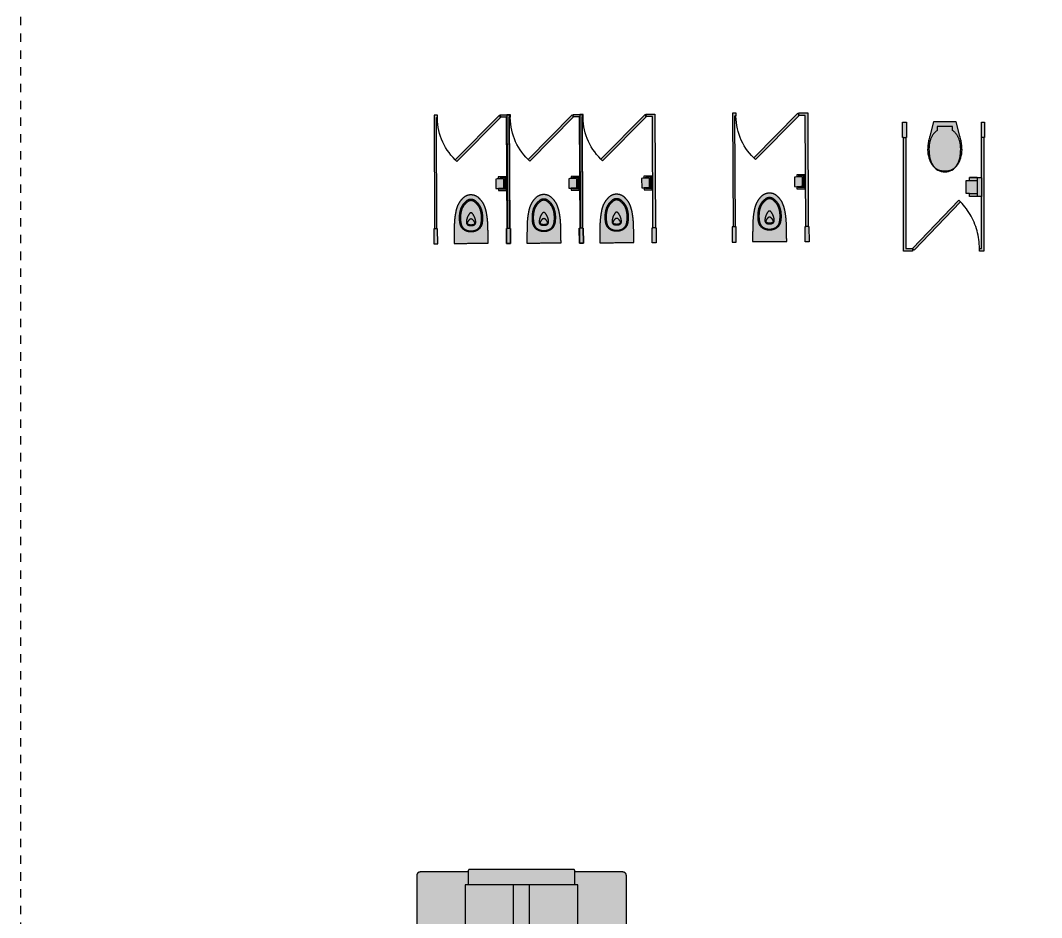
# Model space of a CAD drawing. Header units: metres. Extents: x -17 to 580, y -130 to 19.
# Drawn here: x 284.86 to 297.03, y -36.19 to -25.5 of the extents above; entities that cross this region are included whole.
import ezdxf

# ---------------------------------------------------------------- set-up
doc = ezdxf.new("R2010")
doc.units = ezdxf.units.M
for name, pattern in [('Dash Line_3', [0.002905, 0.001937, -0.000968375]), ('Style Black Lines_1', [0]), ('Style Black Lines_2', [0]), ('Style Black Lines_4', [0]), ('Style Border  Fill', [0]), ('Style Border  Fill_2', [0]), ('Style Border  Fill_3', [0]), ('Style Grey Lines_2', [0]), ('Style Thin Border  Fill', [0])]:
    doc.linetypes.add(name, pattern=pattern)
for name, color, linetype, true_color in [('Furniture', 7, 'Continuous', 0x7a8bf7), ('Imported blocks', 7, 'Continuous', 0x7a8bf7), ('Page Layout', 7, 'Continuous', 0xe0e0e0), ('Walls', 7, 'Continuous', 0xc7c7c7)]:
    doc.layers.add(name, color=color, linetype=linetype, true_color=true_color)

# ---------------------------------------------------------------- blocks, each defined once
blk = doc.blocks.new('Group 1_1')
at = {"layer": 'Imported blocks', "transparency": 33554483}
for points in [[(50.75, -8.903), (50.797, -8.903), (50.797, -9.083), (50.789, -9.083), (50.789, -10.408), (50.866, -10.408), (50.866, -10.438), (50.759, -10.438), (50.759, -9.083), (50.75, -9.083), (50.75, -8.903)], [(50.876, -10.434), (51.405, -9.905), (51.384, -9.884), (50.855, -10.412), (50.876, -10.434)]]:
    blk.add_hatch(color=256, dxfattribs=at).paths.add_polyline_path(points, flags=0)
at = {"layer": 'Imported blocks', "linetype": 'Style Border  Fill_2'}
for points in [[(50.75, -8.903), (50.797, -8.903), (50.797, -9.083), (50.789, -9.083), (50.789, -10.408), (50.866, -10.408), (50.866, -10.438), (50.759, -10.438), (50.759, -9.083), (50.75, -9.083), (50.75, -8.903)], [(50.876, -10.434), (51.405, -9.905), (51.384, -9.884), (50.855, -10.412), (50.876, -10.434)]]:
    blk.add_lwpolyline(points, close=True, dxfattribs=at)
at = {"layer": 'Imported blocks', "linetype": 'Style Black Lines_1'}
blk.add_lwpolyline([(50.759, -9.083), (50.789, -9.083)], dxfattribs=at)
at = {"layer": 'Imported blocks', "linetype": 'Style Grey Lines_2'}
blk.add_lwpolyline([(51.405, -9.905, -0.212673), (51.613, -10.438)], format="xyb", dxfattribs=at)
blk = doc.blocks.new('Toilet paper holder')
at = {"layer": 'Imported blocks', "transparency": 33554483}
h = blk.add_hatch(color=256, dxfattribs=at)
edge = h.paths.add_edge_path(flags=0)
edge.add_line((0.152, 0.025), (0.177, 0.025))
edge.add_line((0.177, 0.025), (0.177, 0.122))
edge.add_line((0.177, 0.122), (0.011, 0.122))
edge.add_line((0.011, 0.122), (0.011, 0.025))
edge.add_line((0.011, 0.025), (0.036, 0.025))
edge.add_spline(control_points=[(0.036, 0.025), (0.036, 0.016), (0.037, 0.006), (0.039, -0.003)], knot_values=[0, 0, 0, 0, 1, 1, 1, 1], degree=3, periodic=0)
edge.add_line((0.039, -0.003), (0.15, -0.003))
edge.add_line((0.15, -0.003), (0.152, 0.025))
at = {"layer": 'Imported blocks', "linetype": 'Style Thin Border  Fill'}
for points in [[(0.152, 0.025), (0.177, 0.025), (0.177, 0.122), (0.011, 0.122), (0.011, 0.025), (0.036, 0.025)], [(0.039, -0.003), (0.15, -0.003), (0.152, 0.025)]]:
    blk.add_lwpolyline(points, dxfattribs=at)
at = {"layer": 'Imported blocks', "linetype": 'Style Black Lines_1'}
for points in [[(0.026, 0.122), (0.026, 0.042)], [(0.161, 0.122), (0.161, 0.042)], [(0.026, 0.104), (0.161, 0.104)], [(0.026, 0.042), (0.036, 0.042)], [(0.037, 0.087), (0.15, 0.087)], [(0.161, 0.042), (0.153, 0.042)]]:
    blk.add_lwpolyline(points, dxfattribs=at)
for points in [[(0.037, 0.087, 0.023667), (0.036, 0.025)], [(0.15, 0.087, -0.040302), (0.152, 0.025)]]:
    blk.add_lwpolyline(points, format="xyb", dxfattribs=at)
at = {"layer": 'Imported blocks'}
blk.add_open_spline([(0.036, 0.025), (0.036, 0.016), (0.037, 0.006), (0.039, -0.003)], degree=3, dxfattribs=at)
blk = doc.blocks.new('Group 11')
at = {"layer": 'Imported blocks', "transparency": 33554483}
blk.add_hatch(color=256, dxfattribs=at).paths.add_polyline_path([(51.718, -8.903), (51.671, -8.903), (51.671, -9.083), (51.679, -9.083), (51.679, -10.408), (51.666, -10.408), (51.666, -10.438), (51.708, -10.438), (51.708, -9.083), (51.718, -9.083), (51.718, -8.903)], flags=0)
at = {"layer": 'Imported blocks', "linetype": 'Style Border  Fill_2'}
blk.add_lwpolyline([(51.718, -8.903), (51.671, -8.903), (51.671, -9.083), (51.679, -9.083), (51.679, -10.408), (51.666, -10.408), (51.666, -10.438), (51.708, -10.438), (51.708, -9.083), (51.718, -9.083), (51.718, -8.903)], close=True, dxfattribs=at)
at = {"layer": 'Imported blocks', "linetype": 'Style Black Lines_1'}
blk.add_lwpolyline([(51.679, -9.083), (51.708, -9.083)], dxfattribs=at)
blk = doc.blocks.new('Ep wallhung')
at = {"layer": 'Imported blocks', "transparency": 33554483}
h = blk.add_hatch(color=256, dxfattribs=at)
edge = h.paths.add_edge_path(flags=0)
edge.add_spline(control_points=[(0.155, 0.647), (0.156, 0.55), (0.157, 0.453)], knot_values=[0, 0, 0, 1, 1, 1], degree=2, periodic=0)
edge.add_spline(control_points=[(0.157, 0.453), (0.159, 0.364), (0.175, 0.277)], knot_values=[0, 0, 0, 1, 1, 1], degree=2, periodic=0)
edge.add_spline(control_points=[(0.175, 0.277), (0.182, 0.242), (0.195, 0.208)], knot_values=[0, 0, 0, 1, 1, 1], degree=2, periodic=0)
edge.add_spline(control_points=[(0.195, 0.208), (0.219, 0.147), (0.269, 0.103)], knot_values=[0, 0, 0, 1, 1, 1], degree=2, periodic=0)
edge.add_spline(control_points=[(0.269, 0.103), (0.307, 0.07), (0.358, 0.07)], knot_values=[0, 0, 0, 1, 1, 1], degree=2, periodic=0)
edge.add_spline(control_points=[(0.358, 0.07), (0.409, 0.07), (0.448, 0.103)], knot_values=[0, 0, 0, 1, 1, 1], degree=2, periodic=0)
edge.add_spline(control_points=[(0.448, 0.103), (0.498, 0.147), (0.522, 0.208)], knot_values=[0, 0, 0, 1, 1, 1], degree=2, periodic=0)
edge.add_spline(control_points=[(0.522, 0.208), (0.535, 0.242), (0.541, 0.277)], knot_values=[0, 0, 0, 1, 1, 1], degree=2, periodic=0)
edge.add_spline(control_points=[(0.541, 0.277), (0.558, 0.364), (0.559, 0.453)], knot_values=[0, 0, 0, 1, 1, 1], degree=2, periodic=0)
edge.add_spline(control_points=[(0.559, 0.453), (0.561, 0.55), (0.561, 0.647)], knot_values=[0, 0, 0, 1, 1, 1], degree=2, periodic=0)
edge.add_spline(control_points=[(0.561, 0.647), (0.358, 0.647), (0.155, 0.647)], knot_values=[0, 0, 0, 1, 1, 1], degree=2, periodic=0)
at = {"layer": 'Imported blocks'}
for points in [[(0.155, 0.647), (0.156, 0.55), (0.157, 0.453)], [(0.561, 0.647), (0.358, 0.647), (0.155, 0.647)], [(0.559, 0.453), (0.561, 0.55), (0.561, 0.647)], [(0.358, 0.508), (0.316, 0.508), (0.279, 0.487)], [(0.358, 0.499), (0.327, 0.499), (0.298, 0.487)], [(0.438, 0.487), (0.401, 0.508), (0.358, 0.508)], [(0.418, 0.487), (0.39, 0.499), (0.358, 0.499)], [(0.157, 0.453), (0.159, 0.364), (0.175, 0.277)], [(0.223, 0.407), (0.209, 0.332), (0.228, 0.259)], [(0.279, 0.487), (0.233, 0.46), (0.223, 0.407)], [(0.24, 0.415), (0.224, 0.341), (0.242, 0.266)], [(0.298, 0.487), (0.251, 0.466), (0.24, 0.415)], [(0.336, 0.434), (0.299, 0.426), (0.302, 0.388)], [(0.302, 0.388), (0.308, 0.334), (0.342, 0.292)], [(0.314, 0.411), (0.312, 0.405), (0.314, 0.399)], [(0.323, 0.419), (0.317, 0.417), (0.314, 0.411)], [(0.314, 0.399), (0.324, 0.378), (0.341, 0.363)], [(0.358, 0.425), (0.341, 0.425), (0.323, 0.419)], [(0.358, 0.436), (0.347, 0.436), (0.336, 0.434)], [(0.381, 0.434), (0.37, 0.436), (0.358, 0.436)], [(0.393, 0.419), (0.376, 0.425), (0.358, 0.425)], [(0.375, 0.292), (0.409, 0.334), (0.414, 0.388)], [(0.376, 0.363), (0.393, 0.378), (0.402, 0.399)], [(0.414, 0.388), (0.418, 0.426), (0.381, 0.434)], [(0.402, 0.411), (0.4, 0.417), (0.393, 0.419)], [(0.402, 0.399), (0.405, 0.405), (0.402, 0.411)], [(0.477, 0.415), (0.466, 0.466), (0.418, 0.487)], [(0.494, 0.407), (0.484, 0.46), (0.438, 0.487)], [(0.475, 0.266), (0.493, 0.341), (0.477, 0.415)], [(0.489, 0.259), (0.507, 0.332), (0.494, 0.407)], [(0.541, 0.277), (0.558, 0.364), (0.559, 0.453)], [(0.175, 0.277), (0.182, 0.242), (0.195, 0.208)], [(0.228, 0.259), (0.247, 0.185), (0.309, 0.139)], [(0.242, 0.266), (0.259, 0.196), (0.317, 0.152)], [(0.341, 0.363), (0.349, 0.357), (0.358, 0.357)], [(0.342, 0.292), (0.348, 0.284), (0.358, 0.284)], [(0.358, 0.357), (0.368, 0.357), (0.376, 0.363)], [(0.358, 0.284), (0.369, 0.284), (0.375, 0.292)], [(0.399, 0.152), (0.458, 0.196), (0.475, 0.266)], [(0.407, 0.139), (0.469, 0.185), (0.489, 0.259)], [(0.522, 0.208), (0.535, 0.242), (0.541, 0.277)], [(0.195, 0.208), (0.219, 0.147), (0.269, 0.103)], [(0.309, 0.139), (0.331, 0.123), (0.358, 0.123)], [(0.317, 0.152), (0.336, 0.138), (0.358, 0.138)], [(0.358, 0.138), (0.381, 0.138), (0.399, 0.152)], [(0.358, 0.123), (0.386, 0.123), (0.407, 0.139)], [(0.448, 0.103), (0.498, 0.147), (0.522, 0.208)], [(0.269, 0.103), (0.307, 0.07), (0.358, 0.07)], [(0.358, 0.07), (0.409, 0.07), (0.448, 0.103)]]:
    blk.add_open_spline(points, degree=2, dxfattribs=at)
blk = doc.blocks.new('Toilet stall setup')
at = {"layer": 'Imported blocks'}
for name, p in [('Group 1_1', (-51.234, 9.67)), ('Ep wallhung', (-0.373, 0.116)), ('Group 11', (-51.287, 9.67))]:
    blk.add_blockref(name, p, dxfattribs=at)
at = {"layer": 'Imported blocks', "rotation": 90}
blk.add_blockref('Toilet paper holder', (-0.317, -0.041), dxfattribs=at)
blk = doc.blocks.new('Stall')
at = {"layer": 'Imported blocks', "transparency": 33554483}
for points in [[(0.399, 1.655), (0.446, 1.655), (0.446, 1.475), (0.438, 1.475), (0.438, 0.15), (0.515, 0.15), (1.068, 0.727), (1.09, 0.707), (0.537, 0.129), (0.515, 0.15), (0.515, 0.12), (0.408, 0.12), (0.408, 1.475), (0.399, 1.475), (0.399, 1.655)], [(1.338, 1.655), (1.376, 1.655), (1.376, 1.475), (1.368, 1.475), (1.368, 0.12), (1.315, 0.12), (1.315, 0.15), (1.338, 0.15), (1.338, 0.159), (1.338, 0.772), (1.196, 0.772), (1.196, 0.806), (1.155, 0.806), (1.155, 0.962), (1.196, 0.962), (1.196, 0.996), (1.338, 0.996), (1.338, 1.655)]]:
    blk.add_hatch(color=256, dxfattribs=at).paths.add_polyline_path(points, flags=0)
at = {"layer": 'Imported blocks', "linetype": 'Style Border  Fill'}
for points in [[(0.399, 1.655), (0.446, 1.655), (0.446, 1.475), (0.438, 1.475), (0.438, 0.15), (0.515, 0.15), (1.068, 0.727), (1.09, 0.707), (0.537, 0.129), (0.515, 0.15), (0.515, 0.12), (0.408, 0.12), (0.408, 1.475), (0.399, 1.475), (0.399, 1.655)], [(1.338, 1.655), (1.376, 1.655), (1.376, 1.475), (1.368, 1.475), (1.368, 0.12), (1.315, 0.12), (1.315, 0.15), (1.338, 0.15), (1.338, 0.159), (1.338, 0.772), (1.196, 0.772), (1.196, 0.806), (1.155, 0.806), (1.155, 0.962), (1.196, 0.962), (1.196, 0.996), (1.338, 0.996), (1.338, 1.655)]]:
    blk.add_lwpolyline(points, close=True, dxfattribs=at)
at = {"layer": 'Imported blocks', "linetype": 'Style Black Lines_2'}
for points in [[(1.338, 1.401), (1.338, 1.655)], [(0.408, 1.475), (0.438, 1.475)], [(1.368, 1.475), (1.338, 1.475)], [(1.196, 1), (1.286, 1)], [(1.286, 0.994), (1.286, 0.769)], [(1.338, 0.994), (1.338, 0.769)], [(1.196, 0.96), (1.286, 0.96)], [(1.196, 0.806), (1.286, 0.806)]]:
    blk.add_lwpolyline(points, dxfattribs=at)
at = {"layer": 'Imported blocks', "linetype": 'Style Grey Lines_2'}
blk.add_lwpolyline([(1.315, 0.15), (1.314, 0.177), (1.313, 0.203), (1.311, 0.23), (1.308, 0.257), (1.304, 0.283), (1.299, 0.31), (1.293, 0.336), (1.286, 0.362), (1.279, 0.387), (1.271, 0.413), (1.261, 0.438), (1.251, 0.463), (1.24, 0.487), (1.229, 0.511), (1.216, 0.535), (1.203, 0.558), (1.189, 0.581), (1.174, 0.603), (1.159, 0.625), (1.142, 0.646), (1.125, 0.667), (1.108, 0.687), (1.09, 0.707)], dxfattribs=at)
blk = doc.blocks.new('Cargo truck L')
at = {"layer": 'Imported blocks', "transparency": 33554483}
h = blk.add_hatch(color=256, dxfattribs=at)
edge = h.paths.add_edge_path(flags=0)
edge.add_spline(control_points=[(10.324, 15.438), (10.324, 15.463), (10.306, 15.48)], knot_values=[0, 0, 0, 1, 1, 1], degree=2, periodic=0)
edge.add_spline(control_points=[(10.306, 15.48), (10.335, 15.517), (10.306, 15.555)], knot_values=[0, 0, 0, 1, 1, 1], degree=2, periodic=0)
edge.add_spline(control_points=[(10.306, 15.555), (10.346, 15.591), (10.346, 15.638)], knot_values=[0, 0, 0, 1, 1, 1], degree=2, periodic=0)
edge.add_spline(control_points=[(10.346, 15.638), (10.346, 15.688), (10.303, 15.725)], knot_values=[0, 0, 0, 1, 1, 1], degree=2, periodic=0)
edge.add_spline(control_points=[(10.303, 15.725), (10.33, 15.725), (10.358, 15.725)], knot_values=[0, 0, 0, 1, 1, 1], degree=2, periodic=0)
edge.add_spline(control_points=[(10.358, 15.725), (10.374, 15.725), (10.374, 15.74)], knot_values=[0, 0, 0, 1, 1, 1], degree=2, periodic=0)
edge.add_line((10.374, 15.74), (10.374, 16.12))
edge.add_line((10.374, 16.12), (10.415, 16.12))
edge.add_spline(control_points=[(10.415, 16.12), (10.42, 16.088), (10.457, 16.088)], knot_values=[0, 0, 0, 1, 1, 1], degree=2, periodic=0)
edge.add_spline(control_points=[(10.457, 16.088), (10.566, 16.088), (10.676, 16.088)], knot_values=[0, 0, 0, 1, 1, 1], degree=2, periodic=0)
edge.add_spline(control_points=[(10.676, 16.088), (10.719, 16.088), (10.719, 16.125)], knot_values=[0, 0, 0, 1, 1, 1], degree=2, periodic=0)
edge.add_spline(control_points=[(10.719, 16.125), (10.719, 16.162), (10.676, 16.162)], knot_values=[0, 0, 0, 1, 1, 1], degree=2, periodic=0)
edge.add_line((10.676, 16.162), (10.636, 16.162))
edge.add_line((10.636, 16.162), (10.636, 16.174))
edge.add_spline(control_points=[(10.636, 16.174), (10.636, 16.194), (10.615, 16.194)], knot_values=[0, 0, 0, 1, 1, 1], degree=2, periodic=0)
edge.add_line((10.615, 16.194), (10.374, 16.194))
edge.add_line((10.374, 16.194), (10.374, 16.365))
edge.add_spline(control_points=[(10.374, 16.365), (10.374, 16.381), (10.358, 16.381)], knot_values=[0, 0, 0, 1, 1, 1], degree=2, periodic=0)
edge.add_line((10.358, 16.381), (9.871, 16.381))
edge.add_line((9.871, 16.381), (9.835, 16.552))
edge.add_spline(control_points=[(9.835, 16.552), (9.831, 16.563), (9.799, 16.572)], knot_values=[0, 0, 0, 1, 1, 1], degree=2, periodic=0)
edge.add_line((9.799, 16.572), (9.799, 16.712))
edge.add_line((9.799, 16.712), (9.901, 16.712))
edge.add_spline(control_points=[(9.901, 16.712), (9.89, 16.685), (9.89, 16.657)], knot_values=[0, 0, 0, 1, 1, 1], degree=2, periodic=0)
edge.add_spline(control_points=[(9.89, 16.657), (9.89, 16.485), (10.106, 16.485)], knot_values=[0, 0, 0, 1, 1, 1], degree=2, periodic=0)
edge.add_spline(control_points=[(10.106, 16.485), (10.322, 16.485), (10.322, 16.657)], knot_values=[0, 0, 0, 1, 1, 1], degree=2, periodic=0)
edge.add_spline(control_points=[(10.322, 16.657), (10.322, 16.685), (10.311, 16.712)], knot_values=[0, 0, 0, 1, 1, 1], degree=2, periodic=0)
edge.add_spline(control_points=[(10.311, 16.712), (10.319, 16.712), (10.328, 16.712)], knot_values=[0, 0, 0, 1, 1, 1], degree=2, periodic=0)
edge.add_spline(control_points=[(10.328, 16.712), (10.379, 16.712), (10.379, 16.763)], knot_values=[0, 0, 0, 1, 1, 1], degree=2, periodic=0)
edge.add_spline(control_points=[(10.379, 16.763), (10.379, 17.409), (10.379, 18.056)], knot_values=[0, 0, 0, 1, 1, 1], degree=2, periodic=0)
edge.add_spline(control_points=[(10.379, 18.056), (10.379, 18.107), (10.328, 18.107)], knot_values=[0, 0, 0, 1, 1, 1], degree=2, periodic=0)
edge.add_line((10.328, 18.107), (9.766, 18.107))
edge.add_line((9.766, 18.107), (9.766, 18.113))
edge.add_spline(control_points=[(9.766, 18.113), (9.766, 18.138), (9.741, 18.138)], knot_values=[0, 0, 0, 1, 1, 1], degree=2, periodic=0)
edge.add_spline(control_points=[(9.741, 18.138), (9.129, 18.138), (8.517, 18.138)], knot_values=[0, 0, 0, 1, 1, 1], degree=2, periodic=0)
edge.add_spline(control_points=[(8.517, 18.138), (8.492, 18.138), (8.492, 18.113)], knot_values=[0, 0, 0, 1, 1, 1], degree=2, periodic=0)
edge.add_line((8.492, 18.113), (8.492, 18.107))
edge.add_line((8.492, 18.107), (7.929, 18.107))
edge.add_spline(control_points=[(7.929, 18.107), (7.879, 18.107), (7.879, 18.056)], knot_values=[0, 0, 0, 1, 1, 1], degree=2, periodic=0)
edge.add_spline(control_points=[(7.879, 18.056), (7.879, 17.409), (7.879, 16.763)], knot_values=[0, 0, 0, 1, 1, 1], degree=2, periodic=0)
edge.add_spline(control_points=[(7.879, 16.763), (7.879, 16.712), (7.929, 16.712)], knot_values=[0, 0, 0, 1, 1, 1], degree=2, periodic=0)
edge.add_spline(control_points=[(7.929, 16.712), (7.938, 16.712), (7.947, 16.712)], knot_values=[0, 0, 0, 1, 1, 1], degree=2, periodic=0)
edge.add_spline(control_points=[(7.947, 16.712), (7.936, 16.685), (7.936, 16.657)], knot_values=[0, 0, 0, 1, 1, 1], degree=2, periodic=0)
edge.add_spline(control_points=[(7.936, 16.657), (7.936, 16.485), (8.152, 16.485)], knot_values=[0, 0, 0, 1, 1, 1], degree=2, periodic=0)
edge.add_spline(control_points=[(8.152, 16.485), (8.367, 16.485), (8.367, 16.657)], knot_values=[0, 0, 0, 1, 1, 1], degree=2, periodic=0)
edge.add_spline(control_points=[(8.367, 16.657), (8.367, 16.685), (8.356, 16.712)], knot_values=[0, 0, 0, 1, 1, 1], degree=2, periodic=0)
edge.add_line((8.356, 16.712), (8.459, 16.712))
edge.add_line((8.459, 16.712), (8.459, 16.572))
edge.add_spline(control_points=[(8.459, 16.572), (8.426, 16.563), (8.423, 16.552)], knot_values=[0, 0, 0, 1, 1, 1], degree=2, periodic=0)
edge.add_line((8.423, 16.552), (8.386, 16.381))
edge.add_line((8.386, 16.381), (7.9, 16.381))
edge.add_spline(control_points=[(7.9, 16.381), (7.884, 16.381), (7.884, 16.365)], knot_values=[0, 0, 0, 1, 1, 1], degree=2, periodic=0)
edge.add_line((7.884, 16.365), (7.884, 16.194))
edge.add_line((7.884, 16.194), (7.643, 16.194))
edge.add_spline(control_points=[(7.643, 16.194), (7.622, 16.194), (7.622, 16.174)], knot_values=[0, 0, 0, 1, 1, 1], degree=2, periodic=0)
edge.add_line((7.622, 16.174), (7.622, 16.162))
edge.add_line((7.622, 16.162), (7.582, 16.162))
edge.add_spline(control_points=[(7.582, 16.162), (7.539, 16.162), (7.539, 16.125)], knot_values=[0, 0, 0, 1, 1, 1], degree=2, periodic=0)
edge.add_spline(control_points=[(7.539, 16.125), (7.539, 16.088), (7.582, 16.088)], knot_values=[0, 0, 0, 1, 1, 1], degree=2, periodic=0)
edge.add_spline(control_points=[(7.582, 16.088), (7.691, 16.088), (7.8, 16.088)], knot_values=[0, 0, 0, 1, 1, 1], degree=2, periodic=0)
edge.add_spline(control_points=[(7.8, 16.088), (7.838, 16.088), (7.843, 16.12)], knot_values=[0, 0, 0, 1, 1, 1], degree=2, periodic=0)
edge.add_line((7.843, 16.12), (7.884, 16.12))
edge.add_line((7.884, 16.12), (7.884, 15.74))
edge.add_spline(control_points=[(7.884, 15.74), (7.884, 15.725), (7.9, 15.725)], knot_values=[0, 0, 0, 1, 1, 1], degree=2, periodic=0)
edge.add_spline(control_points=[(7.9, 15.725), (7.927, 15.725), (7.955, 15.725)], knot_values=[0, 0, 0, 1, 1, 1], degree=2, periodic=0)
edge.add_spline(control_points=[(7.955, 15.725), (7.912, 15.688), (7.912, 15.638)], knot_values=[0, 0, 0, 1, 1, 1], degree=2, periodic=0)
edge.add_spline(control_points=[(7.912, 15.638), (7.912, 15.591), (7.952, 15.555)], knot_values=[0, 0, 0, 1, 1, 1], degree=2, periodic=0)
edge.add_spline(control_points=[(7.952, 15.555), (7.922, 15.517), (7.951, 15.48)], knot_values=[0, 0, 0, 1, 1, 1], degree=2, periodic=0)
edge.add_spline(control_points=[(7.951, 15.48), (7.933, 15.463), (7.933, 15.438)], knot_values=[0, 0, 0, 1, 1, 1], degree=2, periodic=0)
edge.add_spline(control_points=[(7.933, 15.438), (7.933, 14.616), (7.933, 13.793)], knot_values=[0, 0, 0, 1, 1, 1], degree=2, periodic=0)
edge.add_spline(control_points=[(7.933, 13.793), (7.933, 13.77), (7.95, 13.753)], knot_values=[0, 0, 0, 1, 1, 1], degree=2, periodic=0)
edge.add_spline(control_points=[(7.95, 13.753), (7.95, 13.547), (7.95, 13.341)], knot_values=[0, 0, 0, 1, 1, 1], degree=2, periodic=0)
edge.add_spline(control_points=[(7.95, 13.341), (7.95, 13.29), (8.001, 13.29)], knot_values=[0, 0, 0, 1, 1, 1], degree=2, periodic=0)
edge.add_spline(control_points=[(8.001, 13.29), (8.224, 13.29), (8.447, 13.29)], knot_values=[0, 0, 0, 1, 1, 1], degree=2, periodic=0)
edge.add_spline(control_points=[(8.447, 13.29), (8.498, 13.29), (8.498, 13.341)], knot_values=[0, 0, 0, 1, 1, 1], degree=2, periodic=0)
edge.add_line((8.498, 13.341), (8.498, 13.378))
edge.add_line((8.498, 13.378), (8.54, 13.378))
edge.add_line((8.54, 13.378), (8.54, 13.201))
edge.add_line((8.54, 13.201), (7.834, 13.201))
edge.add_spline(control_points=[(7.834, 13.201), (7.806, 13.201), (7.806, 13.173)], knot_values=[0, 0, 0, 1, 1, 1], degree=2, periodic=0)
edge.add_line((7.806, 13.173), (7.806, 12.846))
edge.add_line((7.806, 12.846), (7.578, 12.846))
edge.add_spline(control_points=[(7.578, 12.846), (7.452, 12.846), (7.452, 12.72)], knot_values=[0, 0, 0, 1, 1, 1], degree=2, periodic=0)
edge.add_spline(control_points=[(7.452, 12.72), (7.452, 6.513), (7.452, 0.306)], knot_values=[0, 0, 0, 1, 1, 1], degree=2, periodic=0)
edge.add_spline(control_points=[(7.452, 0.306), (7.452, 0.208), (7.547, 0.184)], knot_values=[0, 0, 0, 1, 1, 1], degree=2, periodic=0)
edge.add_line((7.547, 0.184), (7.547, 0.151))
edge.add_arc((7.578, 0.151), 0.0313, 180, 270)
edge.add_line((7.578, 0.12), (7.722, 0.12))
edge.add_arc((7.722, 0.151), 0.0313, 270, 360)
edge.add_line((7.753, 0.151), (7.753, 0.18))
edge.add_line((7.753, 0.18), (7.84, 0.18))
edge.add_line((7.84, 0.18), (7.84, 0.151))
edge.add_arc((7.871, 0.151), 0.0313, 180, 270)
edge.add_line((7.871, 0.12), (8.015, 0.12))
edge.add_arc((8.015, 0.151), 0.0313, 270, 360)
edge.add_line((8.047, 0.151), (8.047, 0.18))
edge.add_line((8.047, 0.18), (10.211, 0.18))
edge.add_line((10.211, 0.18), (10.211, 0.151))
edge.add_arc((10.242, 0.151), 0.0313, 180, 270)
edge.add_line((10.242, 0.12), (10.386, 0.12))
edge.add_arc((10.386, 0.151), 0.0313, 270, 360)
edge.add_line((10.418, 0.151), (10.418, 0.18))
edge.add_line((10.418, 0.18), (10.504, 0.18))
edge.add_line((10.504, 0.18), (10.504, 0.151))
edge.add_arc((10.535, 0.151), 0.0313, 180, 270)
edge.add_line((10.535, 0.12), (10.679, 0.12))
edge.add_arc((10.679, 0.151), 0.0313, 270, 360)
edge.add_line((10.711, 0.151), (10.711, 0.184))
edge.add_spline(control_points=[(10.711, 0.184), (10.806, 0.208), (10.806, 0.306)], knot_values=[0, 0, 0, 1, 1, 1], degree=2, periodic=0)
edge.add_spline(control_points=[(10.806, 0.306), (10.806, 6.513), (10.806, 12.72)], knot_values=[0, 0, 0, 1, 1, 1], degree=2, periodic=0)
edge.add_spline(control_points=[(10.806, 12.72), (10.806, 12.846), (10.68, 12.846)], knot_values=[0, 0, 0, 1, 1, 1], degree=2, periodic=0)
edge.add_line((10.68, 12.846), (10.452, 12.846))
edge.add_line((10.452, 12.846), (10.452, 13.173))
edge.add_spline(control_points=[(10.452, 13.173), (10.452, 13.201), (10.423, 13.201)], knot_values=[0, 0, 0, 1, 1, 1], degree=2, periodic=0)
edge.add_line((10.423, 13.201), (9.718, 13.201))
edge.add_line((9.718, 13.201), (9.718, 13.378))
edge.add_line((9.718, 13.378), (9.759, 13.378))
edge.add_line((9.759, 13.378), (9.759, 13.341))
edge.add_spline(control_points=[(9.759, 13.341), (9.759, 13.29), (9.81, 13.29)], knot_values=[0, 0, 0, 1, 1, 1], degree=2, periodic=0)
edge.add_spline(control_points=[(9.81, 13.29), (10.033, 13.29), (10.256, 13.29)], knot_values=[0, 0, 0, 1, 1, 1], degree=2, periodic=0)
edge.add_spline(control_points=[(10.256, 13.29), (10.307, 13.29), (10.307, 13.341)], knot_values=[0, 0, 0, 1, 1, 1], degree=2, periodic=0)
edge.add_spline(control_points=[(10.307, 13.341), (10.307, 13.547), (10.307, 13.753)], knot_values=[0, 0, 0, 1, 1, 1], degree=2, periodic=0)
edge.add_spline(control_points=[(10.307, 13.753), (10.324, 13.77), (10.324, 13.793)], knot_values=[0, 0, 0, 1, 1, 1], degree=2, periodic=0)
edge.add_spline(control_points=[(10.324, 13.793), (10.324, 14.616), (10.324, 15.438)], knot_values=[0, 0, 0, 1, 1, 1], degree=2, periodic=0)
at = {"layer": 'Imported blocks', "linetype": 'Style Border  Fill_3'}
for points in [[(8.492, 18.113), (8.492, 18.107), (7.929, 18.107)], [(10.328, 18.107), (9.766, 18.107), (9.766, 18.113)]]:
    blk.add_lwpolyline(points, dxfattribs=at)
at = {"layer": 'Imported blocks', "linetype": 'Style Black Lines_4'}
for points in [[(8.492, 18.107), (8.492, 17.953)], [(9.766, 17.953), (9.766, 18.107)], [(9.035, 16.79), (9.035, 17.953)], [(9.222, 16.79), (9.222, 17.953)]]:
    blk.add_lwpolyline(points, dxfattribs=at)
at = {"layer": 'Imported blocks'}
for points in [[(7.929, 18.107), (7.879, 18.107), (7.879, 18.056)], [(7.879, 18.056), (7.879, 17.409), (7.879, 16.763)], [(8.517, 18.138), (8.492, 18.138), (8.492, 18.113)], [(9.741, 18.138), (9.129, 18.138), (8.517, 18.138)], [(9.766, 18.113), (9.766, 18.138), (9.741, 18.138)], [(10.379, 18.056), (10.379, 18.107), (10.328, 18.107)], [(10.379, 16.763), (10.379, 17.409), (10.379, 18.056)], [(9.799, 17.953), (9.129, 17.953), (8.459, 17.953)], [(8.459, 17.953), (8.459, 17.332), (8.459, 16.712)], [(9.799, 16.712), (9.799, 17.332), (9.799, 17.953)]]:
    blk.add_open_spline(points, degree=2, dxfattribs=at)
blk = doc.blocks.new('Toilet')
at = {"layer": 'Imported blocks', "transparency": 33554483}
h = blk.add_hatch(color=256, dxfattribs=at)
edge = h.paths.add_edge_path(flags=0)
edge.add_line((0.177, 0.125), (0.136, 0.298))
edge.add_line((0.136, 0.298), (0, 0.298))
edge.add_line((0, 0.298), (-0.136, 0.298))
edge.add_line((-0.136, 0.298), (-0.177, 0.125))
edge.add_spline(control_points=[(-0.177, 0.125), (-0.182, 0.11), (-0.188, 0.089), (-0.193, 0.069)], knot_values=[0, 0, 0, 0, 1, 1, 1, 1], degree=3, periodic=0)
edge.add_spline(control_points=[(-0.193, 0.069), (-0.21, -0.007), (-0.209, -0.07), (-0.19, -0.131)], knot_values=[0, 0, 0, 0, 1, 1, 1, 1], degree=3, periodic=0)
edge.add_spline(control_points=[(-0.19, -0.131), (-0.172, -0.191), (-0.137, -0.25), (-0.084, -0.278)], knot_values=[0, 0, 0, 0, 1, 1, 1, 1], degree=3, periodic=0)
edge.add_spline(control_points=[(-0.084, -0.278), (-0.059, -0.292), (-0.029, -0.298), (0, -0.298)], knot_values=[0, 0, 0, 0, 1, 1, 1, 1], degree=3, periodic=0)
edge.add_spline(control_points=[(0, -0.298), (0.029, -0.298), (0.059, -0.292), (0.084, -0.278)], knot_values=[0, 0, 0, 0, 1, 1, 1, 1], degree=3, periodic=0)
edge.add_spline(control_points=[(0.084, -0.278), (0.137, -0.25), (0.172, -0.191), (0.19, -0.131)], knot_values=[0, 0, 0, 0, 1, 1, 1, 1], degree=3, periodic=0)
edge.add_spline(control_points=[(0.19, -0.131), (0.209, -0.07), (0.21, -0.007), (0.193, 0.069)], knot_values=[0, 0, 0, 0, 1, 1, 1, 1], degree=3, periodic=0)
edge.add_spline(control_points=[(0.193, 0.069), (0.188, 0.089), (0.182, 0.11), (0.177, 0.125)], knot_values=[0, 0, 0, 0, 1, 1, 1, 1], degree=3, periodic=0)
at = {"layer": 'Imported blocks', "linetype": 'Style Border  Fill_3'}
blk.add_lwpolyline([(0.177, 0.125), (0.136, 0.298), (0, 0.298), (-0.136, 0.298), (-0.177, 0.125)], dxfattribs=at)
at = {"layer": 'Imported blocks', "linetype": 'Style Black Lines_2'}
blk.add_lwpolyline([(0.092, 0.194), (0.092, 0.24), (0, 0.24), (-0.092, 0.24), (-0.092, 0.194)], dxfattribs=at)
at = {"layer": 'Imported blocks'}
for points, degree in [([(-0.177, 0.125), (-0.182, 0.11), (-0.188, 0.089), (-0.193, 0.069)], 3), ([(-0.092, 0.194), (-0.19, 0.121), (-0.189, -0.033)], 2), ([(0.189, -0.033), (0.19, 0.121), (0.092, 0.194)], 2), ([(0.193, 0.069), (0.188, 0.089), (0.182, 0.11), (0.177, 0.125)], 3), ([(-0.193, 0.069), (-0.21, -0.007), (-0.209, -0.07), (-0.19, -0.131)], 3), ([(0.19, -0.131), (0.209, -0.07), (0.21, -0.007), (0.193, 0.069)], 3), ([(-0.189, -0.033), (-0.186, -0.289), (0, -0.288)], 2), ([(0, -0.288), (0.186, -0.289), (0.189, -0.033)], 2), ([(-0.19, -0.131), (-0.172, -0.191), (-0.137, -0.25), (-0.084, -0.278)], 3), ([(0.084, -0.278), (0.137, -0.25), (0.172, -0.191), (0.19, -0.131)], 3), ([(-0.084, -0.278), (-0.059, -0.292), (-0.029, -0.298), (0, -0.298)], 3), ([(0, -0.298), (0.029, -0.298), (0.059, -0.292), (0.084, -0.278)], 3)]:
    blk.add_open_spline(points, degree=degree, dxfattribs=at)

msp = doc.modelspace()

# ---------------------------------------------------------------- linework, layer by layer
at = {"layer": 'Page Layout', "linetype": 'Dash Line_3'}
msp.add_lwpolyline([(284.8552402, -57.0313191), (357.5816362, -57.0313191), (357.5816362, -5.6551738), (284.8552402, -5.6551738), (284.8552402, -57.0313191)], close=True, dxfattribs=at)

# ---------------------------------------------------------------- block references
at = {"layer": 'Furniture'}
for name, p in [('Stall', (294.9738237, -28.3682153)), ('Toilet', (295.8757328, -27.0047048)), ('Cargo truck L', (281.700257, -53.7578406))]:
    msp.add_blockref(name, p, dxfattribs=at)
at = {"layer": 'Walls', "rotation": 180.2598963491571}
for p in [(290.2103503, -27.3927336), (291.0786718, -27.3887949), (291.9469934, -27.3848561), (293.7690667, -27.3714585)]:
    msp.add_blockref('Toilet stall setup', p, dxfattribs=at)

doc.saveas('drawing.dxf')
